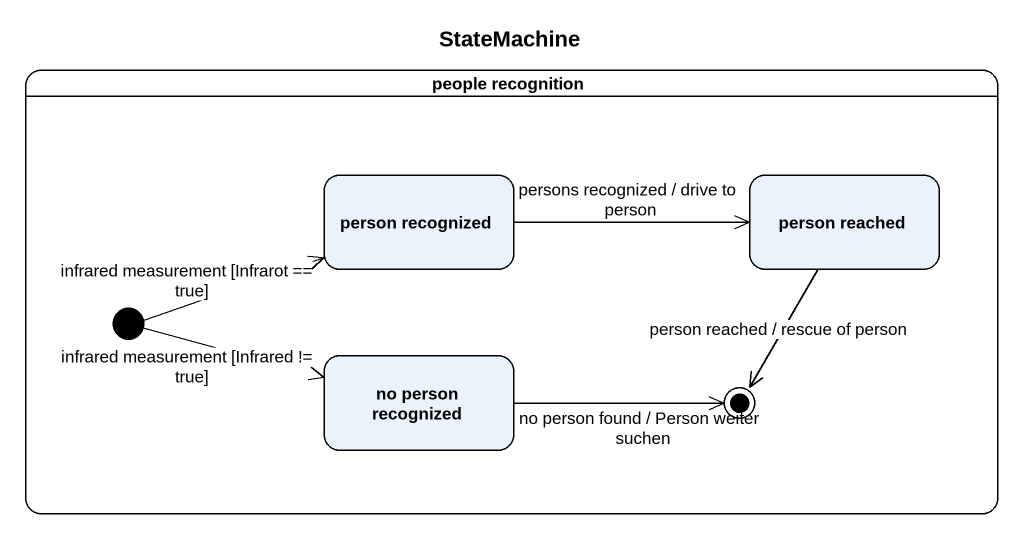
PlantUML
@startuml
title StateMachine
hide empty description
state "people recognition" as people_recognition {
  state "person recognized" as person_recognized
  state "person reached" as person_reached
  state "no person recognized" as no_person_recognized
  person_reached --> [*] : person reached / rescue of person
  [*] -right-> person_recognized : infrared measurement [Infrarot == true]
  [*] -right-> no_person_recognized : infrared measurement [Infrared != true]
  no_person_recognized -right-> [*] : no person found / Person weiter suchen
}
person_recognized -right-> person_reached : persons recognized / drive to person
@enduml
